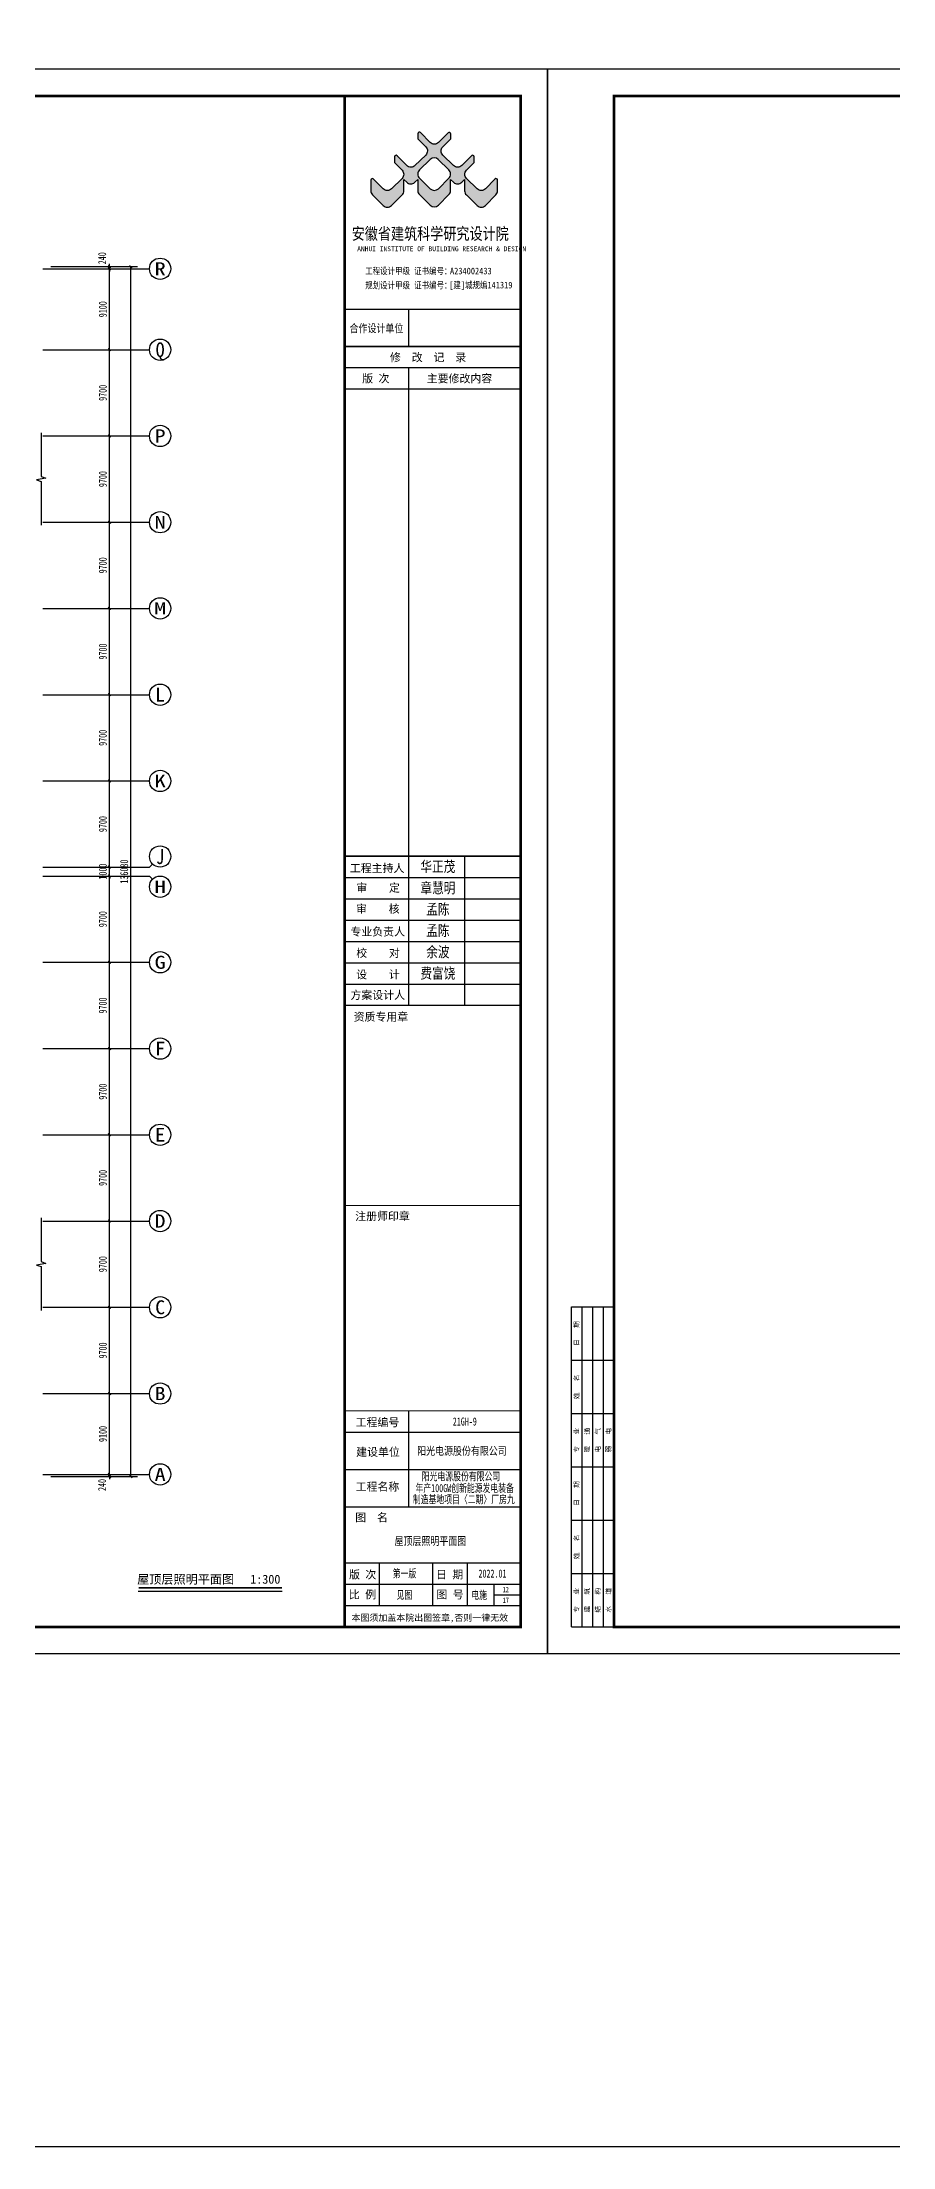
# Model space of a CAD drawing. Header units: millimetres. Extents: x -633009578 to 5705885, y -633235091 to 2571734.
# Drawn here: x 3172790 to 3268531, y 1575279 to 1812011 of the extents above; entities that cross this region are included whole.
import ezdxf
from ezdxf.enums import TextEntityAlignment as Align

# ---------------------------------------------------------------- set-up
doc = ezdxf.new("R2010")
doc.units = ezdxf.units.MM
doc.header["$LTSCALE"] = 1000
doc.header["$MEASUREMENT"] = 0
doc.layers.get('0').update_dxf_attribs({"color": 9})
for name, color, linetype in [('000000000000电气', 7, 'Continuous'), ('3T_WOOD', 21, 'Continuous'), ('AXIS_TEXT', 7, 'Continuous'), ('C-AXIS(轴号)', 3, 'Continuous'), ('DIM_SYMB', 3, 'Continuous'), ('设备-箱柜', 3, 'Continuous'), ('院图签、封面151013$0$PUB_TITLE', 153, 'Continuous'), ('院图签、封面151013$0$图签文字', 4, 'Continuous')]:
    doc.layers.add(name, color=color, linetype=linetype)
doc.styles.add('_TCH_AXIS', font='simhei.ttf', dxfattribs={"bigfont": 'GBCBIG'})
doc.styles.add('_TCH_DIM_T3', font='simhei.ttf', dxfattribs={"width": 0.707, "bigfont": 'GBCBIG'})
doc.styles.add('COMPLEX', font='simhei.ttf')
doc.styles.add('宋', font='simhei.ttf', dxfattribs={"width": 0.8})
doc.styles.add('院图签、封面151013$0$-仿宋_GB2312', font='simhei.ttf')
doc.styles.add('院图签、封面151013$0$-宋体', font='simhei.ttf', dxfattribs={"width": 0.8})
doc.dimstyles.new('_TCH_ARCH&&300', dxfattribs={"dimtxt": 892.5, "dimasz": 300, "dimexe": 750, "dimexo": 900, "dimgap": 300, "dimtad": 1, "dimdec": 0, "dimzin": 0, "dimdsep": 46, "dimtxsty": '_TCH_DIM_T3', "dimblk": 'ARCHTICK', "dimcen": 0.09, "dimclrt": 7, "dimazin": 2, "dimtfac": 1, "dimtdec": 0, "dimtix": 1, "dimtmove": 2, "dimatfit": 3, "dimfxl": 1, "dimtolj": 1, "dimtzin": 0, "dimarcsym": 0})

# ---------------------------------------------------------------- blocks, each defined once
blk = doc.blocks.new('_ArchTick')
at = {"color": 0, "linetype": 'ByBlock', "const_width": 0.4}
blk.add_lwpolyline([(-0.5, -0.5), (0.5, 0.5)], dxfattribs=at)
blk = doc.blocks.new('*D381')
at = {"layer": 'C-AXIS(轴号)', "color": 0, "lineweight": -2, "transparency": 16777216}
for p, q in [((6400, -500), (13750, -500)), ((6400, -740), (13750, -740)), ((13000, -500), (13000, -200)), ((13000, -740), (13000, -500)), ((13000, -740), (13000, -1040))]:
    blk.add_line(p, q, dxfattribs=at)
at = {"layer": 'Defpoints', "color": 0, "transparency": 16777216}
for p in [(5500, -500), (5500, -740), (13000, -500)]:
    blk.add_point(p, dxfattribs=at)
at = {"layer": 'C-AXIS(轴号)', "color": 0, "linetype": 'ByBlock', "lineweight": -2, "transparency": 16777216, "xscale": 300, "yscale": 300, "zscale": 300}
for p, rotation in [((13000, -500), 270), ((13000, -740), 90)]:
    blk.add_blockref('_ArchTick', p, dxfattribs=dict(at, rotation=rotation))
at = {"layer": 'C-AXIS(轴号)', "color": 7, "transparency": 16777216, "insert": (12175, -1688), "char_height": 892.5, "attachment_point": 5, "rotation": 90, "style": '_TCH_DIM_T3'}
blk.add_mtext('\\A1;240', dxfattribs=at)
blk = doc.blocks.new('*D382')
at = {"layer": 'C-AXIS(轴号)', "color": 0, "lineweight": -2, "transparency": 16777216}
for p, q in [((6400, 8600), (13750, 8600)), ((13000, -500), (13000, 8600)), ((6400, -500), (13750, -500))]:
    blk.add_line(p, q, dxfattribs=at)
at = {"layer": 'Defpoints', "color": 0, "transparency": 16777216}
for p in [(5500, 8600), (13000, 8600), (5500, -500)]:
    blk.add_point(p, dxfattribs=at)
at = {"layer": 'C-AXIS(轴号)', "color": 0, "linetype": 'ByBlock', "lineweight": -2, "transparency": 16777216, "xscale": 300, "yscale": 300, "zscale": 300}
for p, rotation in [((13000, 8600), 90), ((13000, -500), 270)]:
    blk.add_blockref('_ArchTick', p, dxfattribs=dict(at, rotation=rotation))
at = {"layer": 'C-AXIS(轴号)', "color": 7, "transparency": 16777216, "insert": (12254, 4050), "char_height": 892.5, "attachment_point": 5, "rotation": 90, "style": '_TCH_DIM_T3'}
blk.add_mtext('\\A1;9100', dxfattribs=at)
blk = doc.blocks.new('*D383')
at = {"layer": 'C-AXIS(轴号)', "color": 0, "lineweight": -2, "transparency": 16777216}
for p, q in [((6400, 18300), (13750, 18300)), ((13000, 8600), (13000, 18300)), ((6400, 8600), (13750, 8600))]:
    blk.add_line(p, q, dxfattribs=at)
at = {"layer": 'Defpoints', "color": 0, "transparency": 16777216}
for p in [(5500, 18300), (13000, 18300), (5500, 8600)]:
    blk.add_point(p, dxfattribs=at)
at = {"layer": 'C-AXIS(轴号)', "color": 0, "linetype": 'ByBlock', "lineweight": -2, "transparency": 16777216, "xscale": 300, "yscale": 300, "zscale": 300}
for p, rotation in [((13000, 18300), 90), ((13000, 8600), 270)]:
    blk.add_blockref('_ArchTick', p, dxfattribs=dict(at, rotation=rotation))
at = {"layer": 'C-AXIS(轴号)', "color": 7, "transparency": 16777216, "insert": (12254, 13450), "char_height": 892.5, "attachment_point": 5, "rotation": 90, "style": '_TCH_DIM_T3'}
blk.add_mtext('\\A1;9700', dxfattribs=at)
blk = doc.blocks.new('*D384')
at = {"layer": 'C-AXIS(轴号)', "color": 0, "lineweight": -2, "transparency": 16777216}
for p, q in [((6400, 28000), (13750, 28000)), ((13000, 18300), (13000, 28000)), ((6400, 18300), (13750, 18300))]:
    blk.add_line(p, q, dxfattribs=at)
at = {"layer": 'Defpoints', "color": 0, "transparency": 16777216}
for p in [(5500, 28000), (13000, 28000), (5500, 18300)]:
    blk.add_point(p, dxfattribs=at)
at = {"layer": 'C-AXIS(轴号)', "color": 0, "linetype": 'ByBlock', "lineweight": -2, "transparency": 16777216, "xscale": 300, "yscale": 300, "zscale": 300}
for p, rotation in [((13000, 28000), 90), ((13000, 18300), 270)]:
    blk.add_blockref('_ArchTick', p, dxfattribs=dict(at, rotation=rotation))
at = {"layer": 'C-AXIS(轴号)', "color": 7, "transparency": 16777216, "insert": (12254, 23150), "char_height": 892.5, "attachment_point": 5, "rotation": 90, "style": '_TCH_DIM_T3'}
blk.add_mtext('\\A1;9700', dxfattribs=at)
blk = doc.blocks.new('*D385')
at = {"layer": 'C-AXIS(轴号)', "color": 0, "lineweight": -2, "transparency": 16777216}
for p, q in [((6400, 37700), (13750, 37700)), ((13000, 28000), (13000, 37700)), ((6400, 28000), (13750, 28000))]:
    blk.add_line(p, q, dxfattribs=at)
at = {"layer": 'Defpoints', "color": 0, "transparency": 16777216}
for p in [(5500, 37700), (13000, 37700), (5500, 28000)]:
    blk.add_point(p, dxfattribs=at)
at = {"layer": 'C-AXIS(轴号)', "color": 0, "linetype": 'ByBlock', "lineweight": -2, "transparency": 16777216, "xscale": 300, "yscale": 300, "zscale": 300}
for p, rotation in [((13000, 37700), 90), ((13000, 28000), 270)]:
    blk.add_blockref('_ArchTick', p, dxfattribs=dict(at, rotation=rotation))
at = {"layer": 'C-AXIS(轴号)', "color": 7, "transparency": 16777216, "insert": (12254, 32850), "char_height": 892.5, "attachment_point": 5, "rotation": 90, "style": '_TCH_DIM_T3'}
blk.add_mtext('\\A1;9700', dxfattribs=at)
blk = doc.blocks.new('*D386')
at = {"layer": 'C-AXIS(轴号)', "color": 0, "lineweight": -2, "transparency": 16777216}
for p, q in [((6400, 47400), (13750, 47400)), ((13000, 37700), (13000, 47400)), ((6400, 37700), (13750, 37700))]:
    blk.add_line(p, q, dxfattribs=at)
at = {"layer": 'Defpoints', "color": 0, "transparency": 16777216}
for p in [(5500, 47400), (13000, 47400), (5500, 37700)]:
    blk.add_point(p, dxfattribs=at)
at = {"layer": 'C-AXIS(轴号)', "color": 0, "linetype": 'ByBlock', "lineweight": -2, "transparency": 16777216, "xscale": 300, "yscale": 300, "zscale": 300}
for p, rotation in [((13000, 47400), 90), ((13000, 37700), 270)]:
    blk.add_blockref('_ArchTick', p, dxfattribs=dict(at, rotation=rotation))
at = {"layer": 'C-AXIS(轴号)', "color": 7, "transparency": 16777216, "insert": (12254, 42550), "char_height": 892.5, "attachment_point": 5, "rotation": 90, "style": '_TCH_DIM_T3'}
blk.add_mtext('\\A1;9700', dxfattribs=at)
blk = doc.blocks.new('*D387')
at = {"layer": 'C-AXIS(轴号)', "color": 0, "lineweight": -2, "transparency": 16777216}
for p, q in [((6400, 57100), (13750, 57100)), ((13000, 47400), (13000, 57100)), ((6400, 47400), (13750, 47400))]:
    blk.add_line(p, q, dxfattribs=at)
at = {"layer": 'Defpoints', "color": 0, "transparency": 16777216}
for p in [(5500, 57100), (13000, 57100), (5500, 47400)]:
    blk.add_point(p, dxfattribs=at)
at = {"layer": 'C-AXIS(轴号)', "color": 0, "linetype": 'ByBlock', "lineweight": -2, "transparency": 16777216, "xscale": 300, "yscale": 300, "zscale": 300}
for p, rotation in [((13000, 57100), 90), ((13000, 47400), 270)]:
    blk.add_blockref('_ArchTick', p, dxfattribs=dict(at, rotation=rotation))
at = {"layer": 'C-AXIS(轴号)', "color": 7, "transparency": 16777216, "insert": (12254, 52250), "char_height": 892.5, "attachment_point": 5, "rotation": 90, "style": '_TCH_DIM_T3'}
blk.add_mtext('\\A1;9700', dxfattribs=at)
blk = doc.blocks.new('*D388')
at = {"layer": 'C-AXIS(轴号)', "color": 0, "lineweight": -2, "transparency": 16777216}
for p, q in [((6400, 66800), (13750, 66800)), ((13000, 57100), (13000, 66800)), ((6400, 57100), (13750, 57100))]:
    blk.add_line(p, q, dxfattribs=at)
at = {"layer": 'Defpoints', "color": 0, "transparency": 16777216}
for p in [(5500, 66800), (13000, 66800), (5500, 57100)]:
    blk.add_point(p, dxfattribs=at)
at = {"layer": 'C-AXIS(轴号)', "color": 0, "linetype": 'ByBlock', "lineweight": -2, "transparency": 16777216, "xscale": 300, "yscale": 300, "zscale": 300}
for p, rotation in [((13000, 66800), 90), ((13000, 57100), 270)]:
    blk.add_blockref('_ArchTick', p, dxfattribs=dict(at, rotation=rotation))
at = {"layer": 'C-AXIS(轴号)', "color": 7, "transparency": 16777216, "insert": (12254, 61950), "char_height": 892.5, "attachment_point": 5, "rotation": 90, "style": '_TCH_DIM_T3'}
blk.add_mtext('\\A1;9700', dxfattribs=at)
blk = doc.blocks.new('*D389')
at = {"layer": 'C-AXIS(轴号)', "color": 0, "lineweight": -2, "transparency": 16777216}
for p, q in [((6400, 67800), (13750, 67800)), ((6400, 66800), (13750, 66800)), ((13000, 67800), (13000, 68100)), ((13000, 66800), (13000, 67800)), ((13000, 66800), (13000, 66500))]:
    blk.add_line(p, q, dxfattribs=at)
at = {"layer": 'Defpoints', "color": 0, "transparency": 16777216}
for p in [(5500, 67800), (5500, 66800), (13000, 67800)]:
    blk.add_point(p, dxfattribs=at)
at = {"layer": 'C-AXIS(轴号)', "color": 0, "linetype": 'ByBlock', "lineweight": -2, "transparency": 16777216, "xscale": 300, "yscale": 300, "zscale": 300}
for p, rotation in [((13000, 67800), 270), ((13000, 66800), 90)]:
    blk.add_blockref('_ArchTick', p, dxfattribs=dict(at, rotation=rotation))
at = {"layer": 'C-AXIS(轴号)', "color": 7, "transparency": 16777216, "insert": (12254, 67300), "char_height": 892.5, "attachment_point": 5, "rotation": 90, "style": '_TCH_DIM_T3'}
blk.add_mtext('\\A1;1000', dxfattribs=at)
blk = doc.blocks.new('*D390')
at = {"layer": 'C-AXIS(轴号)', "color": 0, "lineweight": -2, "transparency": 16777216}
for p, q in [((6400, 77500), (13750, 77500)), ((13000, 67800), (13000, 77500)), ((6400, 67800), (13750, 67800))]:
    blk.add_line(p, q, dxfattribs=at)
at = {"layer": 'Defpoints', "color": 0, "transparency": 16777216}
for p in [(5500, 77500), (13000, 77500), (5500, 67800)]:
    blk.add_point(p, dxfattribs=at)
at = {"layer": 'C-AXIS(轴号)', "color": 0, "linetype": 'ByBlock', "lineweight": -2, "transparency": 16777216, "xscale": 300, "yscale": 300, "zscale": 300}
for p, rotation in [((13000, 77500), 90), ((13000, 67800), 270)]:
    blk.add_blockref('_ArchTick', p, dxfattribs=dict(at, rotation=rotation))
at = {"layer": 'C-AXIS(轴号)', "color": 7, "transparency": 16777216, "insert": (12254, 72650), "char_height": 892.5, "attachment_point": 5, "rotation": 90, "style": '_TCH_DIM_T3'}
blk.add_mtext('\\A1;9700', dxfattribs=at)
blk = doc.blocks.new('*D391')
at = {"layer": 'C-AXIS(轴号)', "color": 0, "lineweight": -2, "transparency": 16777216}
for p, q in [((6400, 87200), (13750, 87200)), ((13000, 77500), (13000, 87200)), ((6400, 77500), (13750, 77500))]:
    blk.add_line(p, q, dxfattribs=at)
at = {"layer": 'Defpoints', "color": 0, "transparency": 16777216}
for p in [(5500, 87200), (13000, 87200), (5500, 77500)]:
    blk.add_point(p, dxfattribs=at)
at = {"layer": 'C-AXIS(轴号)', "color": 0, "linetype": 'ByBlock', "lineweight": -2, "transparency": 16777216, "xscale": 300, "yscale": 300, "zscale": 300}
for p, rotation in [((13000, 87200), 90), ((13000, 77500), 270)]:
    blk.add_blockref('_ArchTick', p, dxfattribs=dict(at, rotation=rotation))
at = {"layer": 'C-AXIS(轴号)', "color": 7, "transparency": 16777216, "insert": (12254, 82350), "char_height": 892.5, "attachment_point": 5, "rotation": 90, "style": '_TCH_DIM_T3'}
blk.add_mtext('\\A1;9700', dxfattribs=at)
blk = doc.blocks.new('*D392')
at = {"layer": 'C-AXIS(轴号)', "color": 0, "lineweight": -2, "transparency": 16777216}
for p, q in [((6400, 96900), (13750, 96900)), ((13000, 87200), (13000, 96900)), ((6400, 87200), (13750, 87200))]:
    blk.add_line(p, q, dxfattribs=at)
at = {"layer": 'Defpoints', "color": 0, "transparency": 16777216}
for p in [(5500, 96900), (13000, 96900), (5500, 87200)]:
    blk.add_point(p, dxfattribs=at)
at = {"layer": 'C-AXIS(轴号)', "color": 0, "linetype": 'ByBlock', "lineweight": -2, "transparency": 16777216, "xscale": 300, "yscale": 300, "zscale": 300}
for p, rotation in [((13000, 96900), 90), ((13000, 87200), 270)]:
    blk.add_blockref('_ArchTick', p, dxfattribs=dict(at, rotation=rotation))
at = {"layer": 'C-AXIS(轴号)', "color": 7, "transparency": 16777216, "insert": (12254, 92050), "char_height": 892.5, "attachment_point": 5, "rotation": 90, "style": '_TCH_DIM_T3'}
blk.add_mtext('\\A1;9700', dxfattribs=at)
blk = doc.blocks.new('*D393')
at = {"layer": 'C-AXIS(轴号)', "color": 0, "lineweight": -2, "transparency": 16777216}
for p, q in [((6400, 106600), (13750, 106600)), ((13000, 96900), (13000, 106600)), ((6400, 96900), (13750, 96900))]:
    blk.add_line(p, q, dxfattribs=at)
at = {"layer": 'Defpoints', "color": 0, "transparency": 16777216}
for p in [(5500, 106600), (13000, 106600), (5500, 96900)]:
    blk.add_point(p, dxfattribs=at)
at = {"layer": 'C-AXIS(轴号)', "color": 0, "linetype": 'ByBlock', "lineweight": -2, "transparency": 16777216, "xscale": 300, "yscale": 300, "zscale": 300}
for p, rotation in [((13000, 106600), 90), ((13000, 96900), 270)]:
    blk.add_blockref('_ArchTick', p, dxfattribs=dict(at, rotation=rotation))
at = {"layer": 'C-AXIS(轴号)', "color": 7, "transparency": 16777216, "insert": (12254, 101750), "char_height": 892.5, "attachment_point": 5, "rotation": 90, "style": '_TCH_DIM_T3'}
blk.add_mtext('\\A1;9700', dxfattribs=at)
blk = doc.blocks.new('*D394')
at = {"layer": 'C-AXIS(轴号)', "color": 0, "lineweight": -2, "transparency": 16777216}
for p, q in [((6400, 116300), (13750, 116300)), ((13000, 106600), (13000, 116300)), ((6400, 106600), (13750, 106600))]:
    blk.add_line(p, q, dxfattribs=at)
at = {"layer": 'Defpoints', "color": 0, "transparency": 16777216}
for p in [(5500, 116300), (13000, 116300), (5500, 106600)]:
    blk.add_point(p, dxfattribs=at)
at = {"layer": 'C-AXIS(轴号)', "color": 0, "linetype": 'ByBlock', "lineweight": -2, "transparency": 16777216, "xscale": 300, "yscale": 300, "zscale": 300}
for p, rotation in [((13000, 116300), 90), ((13000, 106600), 270)]:
    blk.add_blockref('_ArchTick', p, dxfattribs=dict(at, rotation=rotation))
at = {"layer": 'C-AXIS(轴号)', "color": 7, "transparency": 16777216, "insert": (12254, 111450), "char_height": 892.5, "attachment_point": 5, "rotation": 90, "style": '_TCH_DIM_T3'}
blk.add_mtext('\\A1;9700', dxfattribs=at)
blk = doc.blocks.new('*D395')
at = {"layer": 'C-AXIS(轴号)', "color": 0, "lineweight": -2, "transparency": 16777216}
for p, q in [((6400, 126000), (13750, 126000)), ((13000, 116300), (13000, 126000)), ((6400, 116300), (13750, 116300))]:
    blk.add_line(p, q, dxfattribs=at)
at = {"layer": 'Defpoints', "color": 0, "transparency": 16777216}
for p in [(5500, 126000), (13000, 126000), (5500, 116300)]:
    blk.add_point(p, dxfattribs=at)
at = {"layer": 'C-AXIS(轴号)', "color": 0, "linetype": 'ByBlock', "lineweight": -2, "transparency": 16777216, "xscale": 300, "yscale": 300, "zscale": 300}
for p, rotation in [((13000, 126000), 90), ((13000, 116300), 270)]:
    blk.add_blockref('_ArchTick', p, dxfattribs=dict(at, rotation=rotation))
at = {"layer": 'C-AXIS(轴号)', "color": 7, "transparency": 16777216, "insert": (12254, 121150), "char_height": 892.5, "attachment_point": 5, "rotation": 90, "style": '_TCH_DIM_T3'}
blk.add_mtext('\\A1;9700', dxfattribs=at)
blk = doc.blocks.new('*D396')
at = {"layer": 'C-AXIS(轴号)', "color": 0, "lineweight": -2, "transparency": 16777216}
for p, q in [((6400, 135100), (13750, 135100)), ((13000, 126000), (13000, 135100)), ((6400, 126000), (13750, 126000))]:
    blk.add_line(p, q, dxfattribs=at)
at = {"layer": 'Defpoints', "color": 0, "transparency": 16777216}
for p in [(5500, 135100), (13000, 135100), (5500, 126000)]:
    blk.add_point(p, dxfattribs=at)
at = {"layer": 'C-AXIS(轴号)', "color": 0, "linetype": 'ByBlock', "lineweight": -2, "transparency": 16777216, "xscale": 300, "yscale": 300, "zscale": 300}
for p, rotation in [((13000, 135100), 90), ((13000, 126000), 270)]:
    blk.add_blockref('_ArchTick', p, dxfattribs=dict(at, rotation=rotation))
at = {"layer": 'C-AXIS(轴号)', "color": 7, "transparency": 16777216, "insert": (12254, 130550), "char_height": 892.5, "attachment_point": 5, "rotation": 90, "style": '_TCH_DIM_T3'}
blk.add_mtext('\\A1;9100', dxfattribs=at)
blk = doc.blocks.new('*D397')
at = {"layer": 'C-AXIS(轴号)', "color": 0, "lineweight": -2, "transparency": 16777216}
for p, q in [((6400, 135340), (13750, 135340)), ((6400, 135100), (13750, 135100)), ((13000, 135340), (13000, 135640)), ((13000, 135100), (13000, 135340)), ((13000, 135100), (13000, 134800))]:
    blk.add_line(p, q, dxfattribs=at)
at = {"layer": 'Defpoints', "color": 0, "transparency": 16777216}
for p in [(5500, 135340), (5500, 135100), (13000, 135340)]:
    blk.add_point(p, dxfattribs=at)
at = {"layer": 'C-AXIS(轴号)', "color": 0, "linetype": 'ByBlock', "lineweight": -2, "transparency": 16777216, "xscale": 300, "yscale": 300, "zscale": 300}
for p, rotation in [((13000, 135340), 270), ((13000, 135100), 90)]:
    blk.add_blockref('_ArchTick', p, dxfattribs=dict(at, rotation=rotation))
at = {"layer": 'C-AXIS(轴号)', "color": 7, "transparency": 16777216, "insert": (12175, 136288), "char_height": 892.5, "attachment_point": 5, "rotation": 90, "style": '_TCH_DIM_T3'}
blk.add_mtext('\\A1;240', dxfattribs=at)
blk = doc.blocks.new('*D398')
at = {"layer": 'C-AXIS(轴号)', "color": 0, "lineweight": -2, "transparency": 16777216}
for p, q in [((6400, 135340), (16150, 135340)), ((15400, -740), (15400, 135340)), ((6400, -740), (16150, -740))]:
    blk.add_line(p, q, dxfattribs=at)
at = {"layer": 'Defpoints', "color": 0, "transparency": 16777216}
for p in [(5500, 135340), (15400, 135340), (5500, -740)]:
    blk.add_point(p, dxfattribs=at)
at = {"layer": 'C-AXIS(轴号)', "color": 0, "linetype": 'ByBlock', "lineweight": -2, "transparency": 16777216, "xscale": 300, "yscale": 300, "zscale": 300}
for p, rotation in [((15400, 135340), 90), ((15400, -740), 270)]:
    blk.add_blockref('_ArchTick', p, dxfattribs=dict(at, rotation=rotation))
at = {"layer": 'C-AXIS(轴号)', "color": 7, "transparency": 16777216, "insert": (14654, 67300), "char_height": 892.5, "attachment_point": 5, "rotation": 90, "style": '_TCH_DIM_T3'}
blk.add_mtext('\\A1;136080', dxfattribs=at)
blk = doc.blocks.new('_AXISO')
blk.add_circle((0, 0), 0.5)
at = {"layer": 'AXIS_TEXT', "style": 'COMPLEX', "width": 1.041667}
blk.add_attdef('A', text='', height=0.56, dxfattribs=at).set_placement((-0.25, -0.28), (0.25, -0.28), align=Align.FIT)
blk = doc.blocks.new('G$C30390A01')
at = {"layer": '院图签、封面151013$0$图签文字', "color": 6, "style": '院图签、封面151013$0$-宋体', "width": 0.7}
for s, p in [('年产100GW创新能源发电装备', (224, -862)), ('阳光电源股份有限公司', (460, -424)), ('制造基地项目〈二期〉厂房九', (125, -1285))]:
    blk.add_text(s, height=300, dxfattribs=at).set_placement(p)
blk = doc.blocks.new('院图签、封面151013$0$$titleblk$00000094')
at = {"layer": '院图签、封面151013$0$PUB_TITLE'}
for p, q in [((-120, 16), (0, 16)), ((-120, 16), (-120, 0)), ((-100, 16), (-100, 0)), ((-80, 16), (-80, 0)), ((-60, 16), (-60, 0)), ((-40, 16), (-40, 0)), ((-20, 16), (-20, 0)), ((0, 16), (0, 0)), ((-120, 12), (0, 12)), ((-120, 8), (0, 8)), ((-120, 4), (0, 4)), ((-120, 0), (0, 0))]:
    blk.add_line(p, q, dxfattribs=at)
at = {"layer": '院图签、封面151013$0$PUB_TITLE', "style": '院图签、封面151013$0$-仿宋_GB2312'}
for s, p in [('建   筑', (-110, 9.2)), ('专   业', (-110, 13.2)), ('姓   名', (-90, 13.2)), ('日   期', (-70, 13.2)), ('专   业', (-50, 13.2)), ('暖   通', (-50, 9.2)), ('姓   名', (-30, 13.2)), ('日   期', (-10, 13.2)), ('结   构', (-110, 5.2)), ('水   道', (-110, 1.2)), ('弱   电', (-50, 1.2)), ('电   气', (-50, 5.2))]:
    blk.add_text(s, height=1.8, dxfattribs=at).set_placement(p, align=Align.CENTER)
blk = doc.blocks.new('建筑图框_A1')
at = {"layer": '院图签、封面151013$0$PUB_TITLE', "ltscale": 100}
h = blk.add_hatch(color=256, dxfattribs=at)
h.paths.add_polyline_path([(78824, 55788), (78460, 56157, 0.670794), (78361, 56117), (78361, 55904), (78647, 55614, -0.414214), (78645, 55306), (78246, 54913, -0.414214), (77938, 54915), (77577, 55281, 0.670794), (77478, 55240), (77478, 54846, 0.197036), (77540, 54694), (77938, 54290, 0.414214), (78245, 54288), (78650, 54687, 0.20079), (78715, 54842), (78715, 55268), (78821, 55161, 0.414214), (79128, 55159), (79240, 55268), (79240, 54850, 0.200112), (79304, 54696), (79701, 54303, 0.411512), (80008, 54303), (80405, 54696, 0.200112), (80469, 54850), (80469, 55268), (80581, 55159, 0.414214), (80888, 55161), (80994, 55268), (80994, 54842, 0.20079), (81059, 54687), (81464, 54288, 0.414214), (81771, 54290), (82169, 54694, 0.197036), (82231, 54846), (82231, 55240, 0.670794), (82132, 55281), (81771, 54915, -0.414214), (81463, 54913), (81064, 55306, -0.414214), (81062, 55614), (81348, 55904), (81348, 56117, 0.670794), (81249, 56157), (80885, 55788, -0.414214), (80577, 55786), (80175, 56182, -0.414214), (80172, 56490), (80471, 56793), (80471, 56967, 0.66557), (80372, 57008), (80009, 56650, -0.414214), (79701, 56652), (79337, 57021, 0.670794), (79238, 56981), (79238, 56793), (79537, 56490, -0.414214), (79534, 56182), (79132, 55786, -0.414214)])
h.paths.add_polyline_path([(79305, 55621), (79702, 56012, -0.409989), (80007, 56012), (80404, 55621, -0.417685), (80404, 55312), (80008, 54919, -0.411512), (79701, 54919), (79305, 55312, -0.417685)], flags=16)
at = {"layer": '院图签、封面151013$0$PUB_TITLE'}
for p, q in [((76500, 49000), (83100, 49000)), ((83100, 49000), (76500, 49000)), ((76500, 49000), (83100, 49000)), ((83100, 48200), (76500, 48200)), ((78900, 29801), (78900, 48199)), ((83100, 47400), (76500, 47400)), ((83100, 29900), (76500, 29900)), ((83100, 29900), (76500, 29900)), ((76500, 29900), (83100, 29900)), ((76500, 29900), (83100, 29900)), ((76500, 29900), (83100, 29900)), ((83100, 29900), (76500, 29900)), ((76500, 29900), (83100, 29900)), ((76500, 29900), (83100, 29900)), ((83100, 29900), (76500, 29900)), ((81000, 24301), (81000, 29900)), ((76500, 29100), (83100, 29100)), ((76500, 28300), (83100, 28300)), ((76500, 27500), (83100, 27500)), ((76500, 26700), (83100, 26700)), ((76500, 25900), (83100, 25900)), ((76500, 25100), (83100, 25100)), ((77800, 1800), (77800, 3411)), ((79800, 1800), (79800, 3411)), ((81100, 1800), (81100, 3411)), ((76500, 2600), (83100, 2600)), ((82100, 1800), (82100, 2600)), ((82100, 2200), (83100, 2200))]:
    blk.add_line(p, q, dxfattribs=at)
blk.add_lwpolyline([(0, 0), (84100, 0), (84100, 59400), (0, 59400)], close=True, dxfattribs=at)
at = {"layer": '院图签、封面151013$0$PUB_TITLE', "const_width": 100}
blk.add_lwpolyline([(2500, 1000), (83100, 1000), (83100, 58400), (2500, 58400)], close=True, dxfattribs=at)
at = {"layer": '院图签、封面151013$0$PUB_TITLE'}
for points, const_width in [([(76500, 1000), (76500, 58400)], 100), ([(76500, 50400), (83100, 50400)], 48), ([(78900, 49000), (78900, 50400)], 48), ([(76500, 49000), (83100, 49000)], 48), ([(76500, 29900), (83100, 29900)], 50), ([(76500, 29900), (83100, 29900)], 48), ([(76500, 29900), (83100, 29900)], 48), ([(76500, 29900), (83100, 29900)], 48), ([(76500, 29900), (83100, 29900)], 48), ([(76500, 29900), (83100, 29900)], 48), ([(76500, 29900), (83100, 29900)], 48), ([(76500, 29900), (83100, 29900)], 48), ([(76500, 29900), (83100, 29900)], 48), ([(83100, 29900), (76500, 29900)], 35.3), ([(83100, 29900), (76500, 29900)], 35.3), ([(78900, 24301), (78900, 29900)], 48), ([(76500, 24300), (83100, 24300)], 48), ([(76500, 16800), (83100, 16800)], 48), ([(76500, 9100), (83100, 9100)], 48), ([(76500, 9100), (83100, 9100)], 48), ([(78900, 5500), (78900, 9100)], 48), ([(76500, 8300), (83100, 8300)], 48), ([(76500, 8300), (83100, 8300)], 48), ([(76500, 6900), (83100, 6900)], 48), ([(76500, 6900), (83100, 6900)], 48), ([(76500, 5500), (83100, 5500)], 48), ([(76500, 5500), (83100, 5500)], 48), ([(76500, 3400), (83100, 3400)], 48), ([(76500, 1800), (83100, 1800)], 48)]:
    blk.add_lwpolyline(points, dxfattribs=dict(at, const_width=const_width))
for points in [[(80172, 56490), (80471, 56793), (80471, 56967, 0.66557), (80372, 57008), (80009, 56650, -0.414214), (79701, 56652), (79337, 57021, 0.670794), (79238, 56981), (79238, 56793), (79537, 56490, -0.414214), (79534, 56182), (79132, 55786, -0.414214), (78824, 55788), (78460, 56157, 0.670794), (78361, 56117), (78361, 55904), (78647, 55614, -0.414214), (78645, 55306), (78246, 54913, -0.414214), (77938, 54915), (77577, 55281, 0.670794), (77478, 55240), (77478, 54846, 0.197036), (77540, 54694), (77938, 54290, 0.414214), (78245, 54288), (78650, 54687, 0.20079), (78715, 54842), (78715, 55268), (78821, 55161, 0.414214), (79128, 55159), (79240, 55268), (79240, 54850, 0.200112), (79304, 54696), (79701, 54303, 0.411512), (80008, 54303), (80405, 54696, 0.200112), (80469, 54850), (80469, 55268), (80581, 55159, 0.414214), (80888, 55161), (80994, 55268), (80994, 54842, 0.20079), (81059, 54687), (81464, 54288, 0.414214), (81771, 54290), (82169, 54694, 0.197036), (82231, 54846), (82231, 55240, 0.670794), (82132, 55281), (81771, 54915, -0.414214), (81463, 54913), (81064, 55306, -0.414214), (81062, 55614), (81348, 55904), (81348, 56117, 0.670794), (81249, 56157), (80885, 55788, -0.414214), (80577, 55786), (80175, 56182, -0.414214)], [(80404, 55621), (80007, 56012, 0.409989), (79702, 56012), (79305, 55621, 0.417685), (79305, 55312), (79701, 54919, 0.411512), (80008, 54919), (80404, 55312, 0.417685)]]:
    blk.add_lwpolyline(points, format="xyb", close=True, dxfattribs=at)
at = {"layer": '院图签、封面151013$0$PUB_TITLE', "xscale": 100, "yscale": 100, "zscale": 100, "rotation": 89.99999999999999}
blk.add_blockref('院图签、封面151013$0$$titleblk$00000094', (2500, 13000), dxfattribs=at)
at = {"layer": '院图签、封面151013$0$PUB_TITLE', "style": '院图签、封面151013$0$-宋体', "width": 0.8}
for s, height, p in [('安徽省建筑科学研究设计院', 450, (76757, 53010)), ('规划设计甲级 证书编号：', 250, (77264, 51174)), ('工程设计甲级 证书编号：', 250, (77264, 51709)), ('A234002433', 250, (80445, 51709)), ('[建]城规编141319', 250, (80416, 51182)), ('合作设计单位', 300, (76678, 49536))]:
    blk.add_text(s, height=height, dxfattribs=at).set_placement(p)
at = {"layer": '院图签、封面151013$0$PUB_TITLE', "ltscale": 100, "style": '院图签、封面151013$0$-宋体'}
blk.add_text('ANHUI INSTITUTE OF BUILDING RESEARCH & DESIGN', height=180, dxfattribs=at).set_placement((76964, 52576))
at = {"layer": '院图签、封面151013$0$PUB_TITLE', "style": '院图签、封面151013$0$-宋体'}
for s, height, p in [('修  改  记  录', 300, (78192, 48446)), ('版 次', 300, (77152, 47653)), ('主要修改内容', 300, (79572, 47653)), ('工程主持人', 300, (76689, 29294)), ('审    定', 300, (76930, 28560)), ('审    核', 300, (76921, 27769)), ('专业负责人', 300, (76711, 26914)), ('校    对', 300, (76930, 26115)), ('设    计', 300, (76926, 25308)), ('方案设计人', 300, (76712, 24538)), ('资质专用章', 300, (76832, 23721)), ('注册师印章', 300, (76890, 16247)), ('工程编号', 300, (76906, 8519)), ('建设单位', 300, (76925, 7409)), ('工程名称', 300, (76906, 6104)), ('图  名', 300, (76890, 4952)), ('版 次', 300, (76659, 2811)), ('比 例', 300, (76652, 2063)), ('图 号', 300, (79934, 2063)), ('日 期', 300, (79920, 2814)), ('本图须加盖本院出图签章,否则一律无效', 240, (76750, 1224))]:
    blk.add_text(s, height=height, dxfattribs=at).set_placement(p)
at = {"layer": '院图签、封面151013$0$图签文字', "color": 6, "style": '院图签、封面151013$0$-宋体'}
for tag, height, width, p in [('工程主持人', 400, 0.8, (79991, 29506)), ('审定', 400, 0.8, (79991, 28706)), ('审核', 400, 0.8, (79991, 27906)), ('专业负责人', 400, 0.8, (79991, 27106)), ('校对', 400, 0.8, (79991, 26306)), ('设计', 400, 0.8, (79991, 25506)), ('方案设计人', 400, 0.8, (79991, 24707)), ('工程编号', 300, 0.7, (81000, 8700)), ('版次', 300, 0.7, (78738, 3006)), ('日期', 300, 0.7, (82038, 3000)), ('比例', 300, 0.7, (78738, 2200)), ('图号_X施', 300, 0.7, (81538, 2200)), ('图号', 200, 0.7, (82538, 2400)), ('图号_总数', 200, 0.7, (82538, 2000))]:
    blk.add_attdef(tag, text='', height=height, dxfattribs=dict(at, width=width)).set_placement(p, align=Align.MIDDLE_CENTER)
at = {"layer": '院图签、封面151013$0$图签文字', "color": 6, "style": '院图签、封面151013$0$-宋体', "width": 0.7}
for tag, p in [('建设单位_001', (80936, 7446)), ('工程名称_001', (80934, 6045)), ('图名_001', (79743, 4060))]:
    blk.add_attdef(tag, p, '', height=300, dxfattribs=at)
blk = doc.blocks.new('G$C91E54488')
at = {"layer": 'C-AXIS(轴号)'}
for p, q in [((5500, 135100), (17500, 135100)), ((5500, 126000), (17500, 126000)), ((5500, 116300), (17500, 116300)), ((5500, 106600), (17500, 106600)), ((5500, 96900), (17500, 96900)), ((5500, 87200), (17500, 87200)), ((5500, 77500), (17500, 77500)), ((5500, 67800), (17500, 67800)), ((5500, 66800), (17500, 66800)), ((17851.5, 68151.5), (17500, 67800)), ((17851.5, 66448.5), (17500, 66800)), ((5500, 57100), (17500, 57100)), ((5500, 47400), (17500, 47400)), ((5500, 37700), (17500, 37700)), ((5500, 28000), (17500, 28000)), ((5500, 18300), (17500, 18300)), ((5500, 8600), (17500, 8600)), ((5500, -500), (17500, -500))]:
    blk.add_line(p, q, dxfattribs=at)
at = {"layer": 'DIM_SYMB'}
for points in [[(5327.8, 116650), (5327.8, 111731.3), (5852.8, 111540.2), (4802.8, 111355), (5327.8, 111168.8), (5327.8, 106250)], [(5327.8, 28350), (5327.8, 23431.3), (5852.8, 23240.2), (4802.8, 23055), (5327.8, 22868.8), (5327.8, 17950)]]:
    blk.add_lwpolyline(points, dxfattribs=at)
at = {"layer": 'C-AXIS(轴号)'}
ref = blk.add_blockref('_AXISO', (18700, 135100), dxfattribs=dict(at, xscale=2400, yscale=2400, zscale=2400))
ref.add_attrib('A', 'R', dxfattribs={"layer": 'AXIS_TEXT', "height": 1457.8, "style": '_TCH_AXIS'}).set_placement((18075.2, 134371.1), (19324.8, 134371.1), align=Align.FIT)
ref = blk.add_blockref('_AXISO', (18700, 126000), dxfattribs=dict(at, xscale=2400, yscale=2400, zscale=2400))
ref.add_attrib('A', 'Q', dxfattribs={"layer": 'AXIS_TEXT', "height": 1635.2, "style": '_TCH_AXIS', "width": 0.807692}).set_placement((18196.9, 125182.4), (19203.1, 125182.4), align=Align.FIT)
ref = blk.add_blockref('_AXISO', (18700, 116300), dxfattribs=dict(at, xscale=2400, yscale=2400, zscale=2400))
ref.add_attrib('A', 'P', dxfattribs={"layer": 'AXIS_TEXT', "height": 1492.3, "style": '_TCH_AXIS'}).set_placement((18096, 115553.8), (19304, 115553.8), align=Align.FIT)
ref = blk.add_blockref('_AXISO', (18700, 106600), dxfattribs=dict(at, xscale=2400, yscale=2400, zscale=2400))
ref.add_attrib('A', 'N', dxfattribs={"layer": 'AXIS_TEXT', "height": 1423.7, "style": '_TCH_AXIS'}).set_placement((18055.9, 105888.1), (19344.1, 105888.1), align=Align.FIT)
ref = blk.add_blockref('_AXISO', (18700, 96900), dxfattribs=dict(at, xscale=2400, yscale=2400, zscale=2400))
ref.add_attrib('A', 'M', dxfattribs={"layer": 'AXIS_TEXT', "height": 1357.6, "style": '_TCH_AXIS'}).set_placement((18021.2, 96221.2), (19378.8, 96221.2), align=Align.FIT)
ref = blk.add_blockref('_AXISO', (18700, 87200), dxfattribs=dict(at, xscale=2400, yscale=2400, zscale=2400))
ref.add_attrib('A', 'L', dxfattribs={"layer": 'AXIS_TEXT', "height": 1562.4, "style": '_TCH_AXIS'}).set_placement((18142, 86418.8), (19258, 86418.8), align=Align.FIT)
ref = blk.add_blockref('_AXISO', (18700, 77500), dxfattribs=dict(at, xscale=2400, yscale=2400, zscale=2400))
ref.add_attrib('A', 'K', dxfattribs={"layer": 'AXIS_TEXT', "height": 1423.7, "style": '_TCH_AXIS'}).set_placement((18055.9, 76788.1), (19344.1, 76788.1), align=Align.FIT)
ref = blk.add_blockref('_AXISO', (18700, 69000), dxfattribs=dict(at, xscale=2400, yscale=2400, zscale=2400))
ref.add_attrib('A', 'J', dxfattribs={"layer": 'AXIS_TEXT', "height": 1700.8, "style": '_TCH_AXIS'}).set_placement((18254.6, 68149.6), (19145.5, 68149.6), align=Align.FIT)
ref = blk.add_blockref('_AXISO', (18700, 65600), dxfattribs=dict(at, xscale=2400, yscale=2400, zscale=2400))
ref.add_attrib('A', 'H', dxfattribs={"layer": 'AXIS_TEXT', "height": 1390.3, "style": '_TCH_AXIS'}).set_placement((18037.9, 64904.8), (19362.1, 64904.8), align=Align.FIT)
ref = blk.add_blockref('_AXISO', (18700, 57100), dxfattribs=dict(at, xscale=2400, yscale=2400, zscale=2400))
ref.add_attrib('A', 'G', dxfattribs={"layer": 'AXIS_TEXT', "height": 1457.8, "style": '_TCH_AXIS'}).set_placement((18075.2, 56371.1), (19324.8, 56371.1), align=Align.FIT)
ref = blk.add_blockref('_AXISO', (18700, 47400), dxfattribs=dict(at, xscale=2400, yscale=2400, zscale=2400))
ref.add_attrib('A', 'F', dxfattribs={"layer": 'AXIS_TEXT', "height": 1527.2, "style": '_TCH_AXIS'}).set_placement((18118.2, 46636.4), (19281.8, 46636.4), align=Align.FIT)
ref = blk.add_blockref('_AXISO', (18700, 37700), dxfattribs=dict(at, xscale=2400, yscale=2400, zscale=2400))
ref.add_attrib('A', 'E', dxfattribs={"layer": 'AXIS_TEXT', "height": 1527.2, "style": '_TCH_AXIS'}).set_placement((18118.2, 36936.4), (19281.8, 36936.4), align=Align.FIT)
ref = blk.add_blockref('_AXISO', (18700, 28000), dxfattribs=dict(at, xscale=2400, yscale=2400, zscale=2400))
ref.add_attrib('A', 'D', dxfattribs={"layer": 'AXIS_TEXT', "height": 1492.3, "style": '_TCH_AXIS'}).set_placement((18096, 27253.8), (19304, 27253.8), align=Align.FIT)
ref = blk.add_blockref('_AXISO', (18700, 18300), dxfattribs=dict(at, xscale=2400, yscale=2400, zscale=2400))
ref.add_attrib('A', 'C', dxfattribs={"layer": 'AXIS_TEXT', "height": 1562.4, "style": '_TCH_AXIS'}).set_placement((18142, 17518.8), (19258, 17518.8), align=Align.FIT)
ref = blk.add_blockref('_AXISO', (18700, 8600), dxfattribs=dict(at, xscale=2400, yscale=2400, zscale=2400))
ref.add_attrib('A', 'B', dxfattribs={"layer": 'AXIS_TEXT', "height": 1492.3, "style": '_TCH_AXIS'}).set_placement((18096, 7853.8), (19304, 7853.8), align=Align.FIT)
ref = blk.add_blockref('_AXISO', (18700, -500), dxfattribs=dict(at, xscale=2400, yscale=2400, zscale=2400))
ref.add_attrib('A', 'A', dxfattribs={"layer": 'AXIS_TEXT', "height": 1457.8, "style": '_TCH_AXIS'}).set_placement((18075.2, -1228.9), (19324.8, -1228.9), align=Align.FIT)
for base, p1, p2, picture, middle in [((13000, 135340), (5500, 135100), (5500, 135340), '*D397', (12175, 136288)), ((13000, -500), (5500, -740), (5500, -500), '*D381', (12175, -1688))]:
    dim = blk.add_linear_dim(base=base, p1=p1, p2=p2, angle=90, dimstyle='_TCH_ARCH&&300', dxfattribs=at)
    dim.commit()
    dim.dimension.update_dxf_attribs({"geometry": picture, "text_midpoint": middle, "dimtype": 161})
for p1, p2, distance, picture, middle in [((5500, -740), (5500, 135340), -9900, '*D398', (14653.8, 67300)), ((5500, 126000), (5500, 135100), -7500, '*D396', (12253.8, 130550)), ((5500, 116300), (5500, 126000), -7500, '*D395', (12253.8, 121150)), ((5500, 106600), (5500, 116300), -7500, '*D394', (12253.8, 111450)), ((5500, 96900), (5500, 106600), -7500, '*D393', (12253.8, 101750)), ((5500, 87200), (5500, 96900), -7500, '*D392', (12253.8, 92050)), ((5500, 77500), (5500, 87200), -7500, '*D391', (12253.8, 82350)), ((5500, 67800), (5500, 77500), -7500, '*D390', (12253.8, 72650)), ((5500, 66800), (5500, 67800), -7500, '*D389', (12253.8, 67300)), ((5500, 57100), (5500, 66800), -7500, '*D388', (12253.8, 61950)), ((5500, 47400), (5500, 57100), -7500, '*D387', (12253.8, 52250)), ((5500, 37700), (5500, 47400), -7500, '*D386', (12253.8, 42550)), ((5500, 28000), (5500, 37700), -7500, '*D385', (12253.8, 32850)), ((5500, 18300), (5500, 28000), -7500, '*D384', (12253.8, 23150)), ((5500, 8600), (5500, 18300), -7500, '*D383', (12253.8, 13450)), ((5500, -500), (5500, 8600), -7500, '*D382', (12253.8, 4050))]:
    dim = blk.add_aligned_dim(p1=p1, p2=p2, distance=distance, dimstyle='_TCH_ARCH&&300', dxfattribs=at)
    dim.commit()
    dim.dimension.update_dxf_attribs({"geometry": picture, "text_midpoint": middle})

msp = doc.modelspace()

# ---------------------------------------------------------------- linework, layer by layer
at = {"layer": '000000000000电气', "color": 4}
msp.add_line((3183620.5, 1637800.8), (3199793.2, 1637800.8), dxfattribs=at)
msp.add_line((3183620.5, 1637800.8), (3199793.2, 1637800.8), dxfattribs=at)
at = {"layer": '000000000000电气', "color": 4, "const_width": 172.8}
msp.add_lwpolyline([(3183650.9, 1638164.5), (3199781.9, 1638164.5), (3183650.9, 1638164.5), (3199781.9, 1638164.5), (3183650.9, 1638164.5)], dxfattribs=at)
msp.add_lwpolyline([(3183650.9, 1638164.5), (3199781.9, 1638164.5), (3183650.9, 1638164.5), (3199781.9, 1638164.5), (3183650.9, 1638164.5)], dxfattribs=at)
at = {"layer": '3T_WOOD'}
msp.add_lwpolyline([(2149863.9, 2571734.1), (4312712.4, 2571734.1), (4312712.4, 1575278.9), (2149863.9, 1575278.9)], close=True, dxfattribs=at)

# ---------------------------------------------------------------- block references
msp.add_blockref('G$C91E54488', (3167376, 1651413.5), dxfattribs=at)
at = {"layer": '设备-箱柜'}
ref = msp.add_blockref('建筑图框_A1', (2977355.4, 1630763.7, 0), dxfattribs=dict(at, xscale=3, yscale=3))
ref.add_attrib('工程编号', '21GH-9', dxfattribs={"layer": '院图签、封面151013$0$图签文字', "color": 6, "height": 900, "style": '院图签、封面151013$0$-宋体', "width": 0.7}).set_placement((3220355.4, 1656865, 0), align=Align.MIDDLE_CENTER)
ref.add_attrib('建设单位_001', '阳光电源股份有限公司', (3214994.2, 1653107.4, 0), dxfattribs={"layer": '院图签、封面151013$0$图签文字', "color": 6, "height": 900, "style": '院图签、封面151013$0$-宋体', "width": 0.8})
ref.add_attrib('图名_001', '屋顶层照明平面图', (3212454, 1642970.5, 0), dxfattribs={"layer": '院图签、封面151013$0$图签文字', "color": 6, "height": 900, "style": '院图签、封面151013$0$-宋体', "width": 0.8})
ref.add_attrib('版次', '第一版', dxfattribs={"layer": '院图签、封面151013$0$图签文字', "color": 6, "height": 900, "style": '院图签、封面151013$0$-宋体', "width": 0.7}).set_placement((3213569.7, 1639780.9, 0), align=Align.MIDDLE_CENTER)
ref.add_attrib('比例', '见图', dxfattribs={"layer": '院图签、封面151013$0$图签文字', "color": 6, "height": 900, "style": '院图签、封面151013$0$-宋体', "width": 0.7}).set_placement((3213569.7, 1637364.3, 0), align=Align.MIDDLE_CENTER)
ref.add_attrib('日期', '2022.01', dxfattribs={"layer": '院图签、封面151013$0$图签文字', "color": 6, "height": 900, "style": '院图签、封面151013$0$-宋体', "width": 0.7}).set_placement((3223469.7, 1639764.4, 0), align=Align.MIDDLE_CENTER)
ref.add_attrib('图号_X施', '电施', dxfattribs={"layer": '院图签、封面151013$0$图签文字', "color": 6, "height": 900, "style": '院图签、封面151013$0$-宋体', "width": 0.7}).set_placement((3221969.7, 1637364.3, 0), align=Align.MIDDLE_CENTER)
ref.add_attrib('图号', '12', dxfattribs={"layer": '院图签、封面151013$0$图签文字', "color": 6, "height": 600, "style": '院图签、封面151013$0$-宋体', "width": 0.7}).set_placement((3224969.7, 1637963.9, 0), align=Align.MIDDLE_CENTER)
ref.add_attrib('图号_总数', '17', dxfattribs={"layer": '院图签、封面151013$0$图签文字', "color": 6, "height": 600, "style": '院图签、封面151013$0$-宋体', "width": 0.7}).set_placement((3224969.7, 1636763.9, 0), align=Align.MIDDLE_CENTER)
ref.add_attrib('设计', '费富饶', dxfattribs={"layer": '院图签、封面151013$0$图签文字', "color": 6, "height": 1200, "style": '院图签、封面151013$0$-宋体', "width": 0.8}).set_placement((3217328.2, 1707281.5, 0), align=Align.MIDDLE_CENTER)
ref.add_attrib('校对', '余波', dxfattribs={"layer": '院图签、封面151013$0$图签文字', "color": 6, "height": 1200, "style": '院图签、封面151013$0$-宋体', "width": 0.8}).set_placement((3217328.2, 1709681.5, 0), align=Align.MIDDLE_CENTER)
ref.add_attrib('专业负责人', '孟陈', dxfattribs={"layer": '院图签、封面151013$0$图签文字', "color": 6, "height": 1200, "style": '院图签、封面151013$0$-宋体', "width": 0.8}).set_placement((3217328.2, 1712081.5, 0), align=Align.MIDDLE_CENTER)
ref.add_attrib('审核', '孟陈', dxfattribs={"layer": '院图签、封面151013$0$图签文字', "color": 6, "height": 1200, "style": '院图签、封面151013$0$-宋体', "width": 0.8}).set_placement((3217328.2, 1714481.5, 0), align=Align.MIDDLE_CENTER)
ref.add_attrib('审定', '章慧明', dxfattribs={"layer": '院图签、封面151013$0$图签文字', "color": 6, "height": 1200, "style": '院图签、封面151013$0$-宋体', "width": 0.8}).set_placement((3217328.2, 1716881.5, 0), align=Align.MIDDLE_CENTER)
ref.add_attrib('工程主持人', '华正茂', dxfattribs={"layer": '院图签、封面151013$0$图签文字', "color": 6, "height": 1200, "style": '院图签、封面151013$0$-宋体', "width": 0.8}).set_placement((3217328.2, 1719281.5, 0), align=Align.MIDDLE_CENTER)
at = {"layer": '设备-箱柜', "xscale": 3, "yscale": 3}
msp.add_blockref('建筑图框_A1', (3229655.4, 1630763.7, 0), dxfattribs=at)
at = {"layer": '设备-箱柜', "xscale": 3, "yscale": 3, "zscale": 3}
msp.add_blockref('G$C30390A01', (3214137.8, 1651515.5, 0), dxfattribs=at)

# ---------------------------------------------------------------- texts
at = {"layer": '000000000000电气', "color": 4, "style": '宋'}
for s, p in [('屋顶层照明平面图', (3183486.5, 1638624.3)), ('1:300', (3196208.1, 1638624.3))]:
    msp.add_text(s, height=1000, dxfattribs=at).set_placement(p)

doc.saveas('drawing.dxf')
